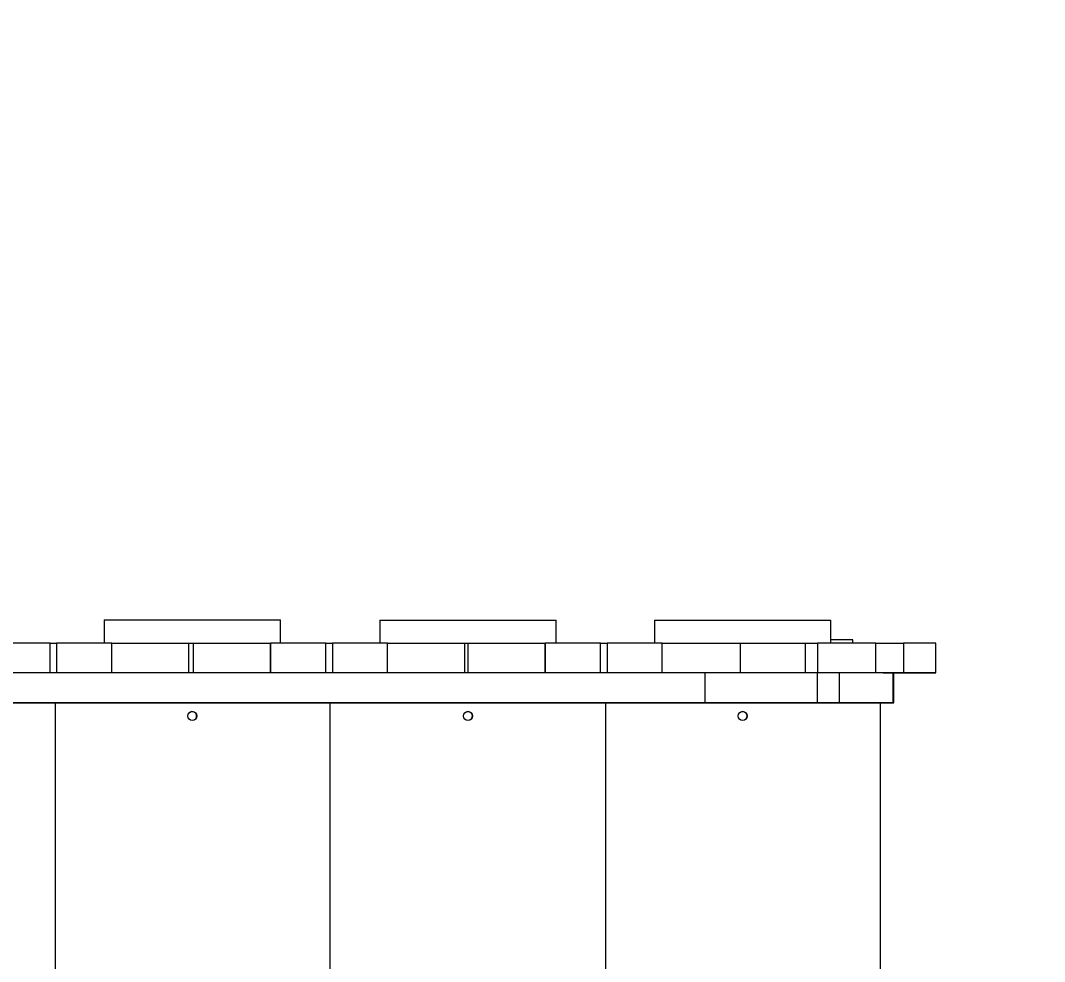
# Model space of a CAD drawing. Header units: millimetres. Extents: x -5411 to 4453, y -4856 to 4572.
# Drawn here: x 66 to 994, y -786 to 67 of the extents above; entities that cross this region are included whole.
import ezdxf

# ---------------------------------------------------------------- set-up
doc = ezdxf.new("R2010")
doc.units = ezdxf.units.MM
for name, color, linetype in [('DIKOM_ОБЪЕКТ', 7, 'Continuous'), ('DIKOM_РАЗМЕР_ЗОНА', 7, 'Continuous'), ('DIKOM_РАЗМЕР_ОБЪЕКТА', 7, 'Continuous')]:
    doc.layers.add(name, color=color, linetype=linetype)
doc.styles.add('style1', font='arial.ttf', dxfattribs={"width": 0.8})
doc.dimstyles.new('1-50', dxfattribs={"dimtxt": 300, "dimasz": 200, "dimexe": 100, "dimexo": 0, "dimgap": 100, "dimtad": 1, "dimdec": 0, "dimtxsty": 'style1', "dimcen": 0, "dimclrd": 7, "dimclre": 7, "dimadec": 1, "dimazin": 2, "dimtfac": 1, "dimtdec": 0, "dimtmove": 1, "dimatfit": 3, "dimfxl": 0, "dimlwd": 25, "dimlwe": 18, "dimarcsym": 0})

# ---------------------------------------------------------------- blocks, each defined once
blk = doc.blocks.new('*D18')
at = {"layer": 'Defpoints', "color": 0, "transparency": 16777216}
for p in [(2387.05, 2132.04), (-2288.17, -1197.55), (-2288.17, -4149.78)]:
    blk.add_point(p, dxfattribs=at)
at = {"layer": 'DIKOM_РАЗМЕР_ОБЪЕКТА', "color": 7, "lineweight": 18, "transparency": 16777216}
for p, q in [((2387.05, 2132.04), (2387.05, -4249.78)), ((-2288.17, -1197.55), (-2288.17, -4249.78))]:
    blk.add_line(p, q, dxfattribs=at)
at = {"layer": 'DIKOM_РАЗМЕР_ОБЪЕКТА', "color": 7, "lineweight": 25, "transparency": 16777216}
blk.add_line((2187.05, -4149.78), (-2088.17, -4149.78), dxfattribs=at)
at = {"layer": 'DIKOM_РАЗМЕР_ОБЪЕКТА', "color": 7, "transparency": 16777216}
for points in [[(-2088.17, -4116.44), (-2088.17, -4183.11), (-2288.17, -4149.78)], [(2187.05, -4116.44), (2187.05, -4183.11), (2387.05, -4149.78)]]:
    blk.add_solid(points, dxfattribs=at)
at = {"layer": 'DIKOM_РАЗМЕР_ОБЪЕКТА', "color": 0, "transparency": 16777216, "insert": (49.44, -3896.6), "char_height": 300, "attachment_point": 5, "style": 'style1'}
blk.add_mtext('4700', dxfattribs=at)
blk = doc.blocks.new('*D17')
at = {"layer": 'Defpoints', "color": 0, "transparency": 16777216}
for p in [(2072.05, 2677.64), (-4352.5, -1563.61), (-993.06, -1563.61)]:
    blk.add_point(p, dxfattribs=at)
at = {"layer": 'DIKOM_РАЗМЕР_ОБЪЕКТА', "color": 7, "lineweight": 18, "transparency": 16777216}
for p, q in [((2072.05, 2677.64), (-4452.5, 2677.64)), ((-993.06, -1563.61), (-4452.5, -1563.61))]:
    blk.add_line(p, q, dxfattribs=at)
at = {"layer": 'DIKOM_РАЗМЕР_ОБЪЕКТА', "color": 7, "lineweight": 25, "transparency": 16777216}
blk.add_line((-4352.5, 2477.64), (-4352.5, -1363.61), dxfattribs=at)
at = {"layer": 'DIKOM_РАЗМЕР_ОБЪЕКТА', "color": 7, "transparency": 16777216}
for points in [[(-4385.83, 2477.64), (-4319.17, 2477.64), (-4352.5, 2677.64)], [(-4385.83, -1363.61), (-4319.17, -1363.61), (-4352.5, -1563.61)]]:
    blk.add_solid(points, dxfattribs=at)
at = {"layer": 'DIKOM_РАЗМЕР_ОБЪЕКТА', "color": 0, "transparency": 16777216, "insert": (-4505.67, 774.58), "char_height": 300, "attachment_point": 5, "rotation": 90, "style": 'style1'}
blk.add_mtext('4200', dxfattribs=at)
blk = doc.blocks.new('*D15')
at = {"layer": 'Defpoints', "color": 0, "transparency": 16777216}
for p in [(4453.3, 2185.88), (-3812.95, -1476.34), (4453.3, -4756.32)]:
    blk.add_point(p, dxfattribs=at)
at = {"layer": 'DIKOM_РАЗМЕР_ЗОНА', "color": 7, "lineweight": 18, "transparency": 16777216}
for p, q in [((4453.3, 2185.88), (4453.3, -4856.32)), ((-3812.95, -1476.34), (-3812.95, -4856.32))]:
    blk.add_line(p, q, dxfattribs=at)
at = {"layer": 'DIKOM_РАЗМЕР_ЗОНА', "color": 7, "lineweight": 25, "transparency": 16777216}
blk.add_line((-3612.95, -4756.32), (4253.3, -4756.32), dxfattribs=at)
at = {"layer": 'DIKOM_РАЗМЕР_ЗОНА', "color": 7, "transparency": 16777216}
for points in [[(-3612.95, -4722.99), (-3612.95, -4789.66), (-3812.95, -4756.32)], [(4253.3, -4722.99), (4253.3, -4789.66), (4453.3, -4756.32)]]:
    blk.add_solid(points, dxfattribs=at)
at = {"layer": 'DIKOM_РАЗМЕР_ЗОНА', "color": 0, "transparency": 16777216, "insert": (320.18, -4503.05), "char_height": 300, "attachment_point": 5, "style": 'style1'}
blk.add_mtext('8300', dxfattribs=at)
blk = doc.blocks.new('*D16')
at = {"layer": 'Defpoints', "color": 0, "transparency": 16777216}
for p in [(-4960.5, 4571.52), (2653.3, 4571.52), (491.45, -3022.36)]:
    blk.add_point(p, dxfattribs=at)
at = {"layer": 'DIKOM_РАЗМЕР_ЗОНА', "color": 7, "lineweight": 18, "transparency": 16777216}
for p, q in [((2653.3, 4571.52), (-5060.5, 4571.52)), ((491.45, -3022.36), (-5060.5, -3022.36))]:
    blk.add_line(p, q, dxfattribs=at)
at = {"layer": 'DIKOM_РАЗМЕР_ЗОНА', "color": 7, "lineweight": 25, "transparency": 16777216}
blk.add_line((-4960.5, -2822.36), (-4960.5, 4371.52), dxfattribs=at)
at = {"layer": 'DIKOM_РАЗМЕР_ЗОНА', "color": 7, "transparency": 16777216}
for points in [[(-4993.84, 4371.52), (-4927.17, 4371.52), (-4960.5, 4571.52)], [(-4993.84, -2822.36), (-4927.17, -2822.36), (-4960.5, -3022.36)]]:
    blk.add_solid(points, dxfattribs=at)
at = {"layer": 'DIKOM_РАЗМЕР_ЗОНА', "color": 0, "transparency": 16777216, "insert": (-5213.68, 774.58), "char_height": 300, "attachment_point": 5, "rotation": 90, "style": 'style1'}
blk.add_mtext('7600', dxfattribs=at)

msp = doc.modelspace()

# ---------------------------------------------------------------- linework, layer by layer
at = {"layer": 'DIKOM_ОБЪЕКТ', "color": 7, "linetype": 'Continuous', "lineweight": 15}
for p, q in [((141.63, -476.53), (141.63, -497.52)), ((301.63, -497.53), (301.63, -476.53)), ((391.62, -476.54), (391.62, -497.53)), ((551.62, -497.53), (551.62, -476.54)), ((640.61, -476.54), (640.61, -497.53)), ((800.61, -497.54), (800.61, -476.54)), ((92.65, -497.52), (98.65, -497.52)), ((92.65, -524.52), (92.65, -497.52)), ((98.65, -497.52), (98.65, -524.52)), ((148.65, -524.52), (148.65, -497.52)), ((218.64, -497.53), (222.64, -497.53)), ((218.64, -524.52), (218.64, -497.53)), ((222.64, -524.52), (222.64, -497.53)), ((292.64, -497.53), (292.64, -497.53)), ((292.64, -497.53), (292.64, -524.52)), ((292.64, -524.52), (292.64, -497.53)), ((342.64, -497.53), (348.64, -497.53)), ((342.64, -524.52), (342.64, -497.53)), ((348.64, -497.53), (348.64, -524.52)), ((398.64, -524.53), (398.64, -497.53)), ((468.63, -497.54), (471.63, -497.54)), ((468.63, -524.53), (468.63, -497.54)), ((471.63, -524.53), (471.63, -497.54)), ((541.63, -497.54), (541.63, -497.54)), ((541.63, -497.54), (541.63, -524.53)), ((541.63, -524.53), (541.63, -497.54)), ((591.63, -497.53), (597.63, -497.53)), ((591.63, -524.53), (591.63, -497.53)), ((597.63, -497.53), (597.63, -524.53)), ((647.63, -524.53), (647.63, -497.54)), ((718.67, -524.53), (718.67, -497.54)), ((777.58, -524.53), (777.58, -497.54)), ((777.58, -497.54), (788.37, -497.54)), ((788.37, -497.54), (788.37, -524.53)), ((820.59, -494.56), (800.61, -494.56)), ((820.59, -497.54), (820.59, -494.56)), ((841.31, -524.54), (841.31, -497.54)), ((841.31, -497.54), (866.49, -497.54)), ((866.49, -497.54), (866.49, -524.54)), ((895.61, -524.55), (895.61, -497.55)), ((686.23, -524.53), (-11.8, -524.52)), ((686.23, -524.53), (686.23, -551.53)), ((788.09, -524.53), (788.09, -551.53)), ((808.22, -524.53), (808.22, -551.53)), ((856.86, -524.54), (808.22, -524.53)), ((847.97, -524.54), (866.49, -524.54)), ((856.86, -524.54), (856.86, -551.54)), ((857.51, -551.54), (857.51, -524.54)), ((895.61, -524.55), (895.61, -524.55)), ((-11.8, -551.52), (686.23, -551.53)), ((92.64, -551.53), (89.64, -551.53)), ((97.63, -1143.52), (97.63, -551.53)), ((146.64, -551.53), (146.64, -551.53)), ((218.65, -551.53), (212.64, -551.53)), ((284.63, -551.53), (284.64, -551.53)), ((284.63, -551.53), (284.63, -551.53)), ((342.63, -551.53), (338.63, -551.53)), ((346.63, -1143.52), (346.63, -551.53)), ((396.64, -551.53), (396.63, -551.53)), ((468.64, -551.53), (462.64, -551.53)), ((534.62, -551.54), (534.64, -551.53)), ((534.62, -551.53), (534.62, -551.54)), ((591.62, -551.54), (588.62, -551.54)), ((596.62, -1143.53), (596.62, -551.54)), ((645.62, -551.54), (645.62, -551.54)), ((717.63, -551.54), (711.63, -551.54)), ((783.62, -551.54), (783.62, -551.54)), ((783.62, -551.54), (783.62, -551.54)), ((783.62, -551.54), (783.62, -551.54)), ((808.22, -551.53), (856.86, -551.54)), ((845.61, -1143.54), (845.61, -551.54))]:
    msp.add_line(p, q, dxfattribs=at)
at = {"layer": 'DIKOM_ОБЪЕКТ', "color": 7, "linetype": 'Continuous', "lineweight": 15, "flags": 128}
for points in [[(141.63, -476.53), (141.63, -476.53), (141.81, -476.53), (142.35, -476.53), (143.24, -476.53), (144.48, -476.53), (146.06, -476.53), (147.98, -476.53), (150.23, -476.53), (152.8, -476.53), (155.68, -476.53), (158.85, -476.53), (162.3, -476.53), (166.02, -476.53), (169.98, -476.53), (174.18, -476.53), (178.59, -476.53), (183.19, -476.53), (187.96, -476.53), (192.88, -476.53), (197.93, -476.53), (203.09, -476.53), (208.33, -476.53), (213.63, -476.53), (218.96, -476.53), (224.31, -476.53), (229.64, -476.53), (234.94, -476.53), (240.18, -476.53), (245.34, -476.53), (250.39, -476.53), (255.31, -476.53), (260.08, -476.53), (264.68, -476.53), (269.09, -476.53), (273.28, -476.53), (277.25, -476.53), (280.97, -476.53), (284.42, -476.53), (287.59, -476.53), (290.47, -476.53), (293.03, -476.53), (295.28, -476.53), (297.21, -476.53), (298.79, -476.53), (300.03, -476.53), (300.92, -476.53), (301.45, -476.53), (301.63, -476.53), (301.63, -476.53)], [(391.62, -476.54), (391.62, -476.54), (391.8, -476.54), (392.34, -476.54), (393.23, -476.54), (394.46, -476.54), (396.05, -476.54), (397.97, -476.54), (400.22, -476.54), (402.79, -476.54), (405.67, -476.54), (408.84, -476.54), (412.29, -476.54), (416.01, -476.54), (419.97, -476.54), (424.17, -476.54), (428.58, -476.54), (433.18, -476.54), (437.95, -476.54), (442.87, -476.54), (447.92, -476.54), (453.08, -476.54), (458.32, -476.54), (463.62, -476.54), (468.95, -476.54), (474.3, -476.54), (479.63, -476.54), (484.93, -476.54), (490.17, -476.54), (495.33, -476.54), (500.38, -476.54), (505.3, -476.54), (510.07, -476.54), (514.67, -476.54), (519.08, -476.54), (523.27, -476.54), (527.24, -476.54), (530.96, -476.54), (534.41, -476.54), (537.58, -476.54), (540.46, -476.54), (543.02, -476.54), (545.27, -476.54), (547.2, -476.54), (548.78, -476.54), (550.02, -476.54), (550.91, -476.54), (551.44, -476.54), (551.62, -476.54), (551.62, -476.54)], [(640.61, -476.54), (640.61, -476.54), (640.79, -476.54), (641.33, -476.54), (642.22, -476.54), (643.46, -476.54), (645.04, -476.54), (646.96, -476.54), (649.21, -476.54), (651.78, -476.54), (654.66, -476.54), (657.83, -476.54), (661.28, -476.54), (665, -476.54), (668.97, -476.54), (673.16, -476.54), (677.57, -476.54), (682.17, -476.54), (686.94, -476.54), (691.86, -476.54), (696.92, -476.54), (702.07, -476.54), (707.31, -476.54), (712.61, -476.54), (717.94, -476.54), (723.29, -476.54), (728.63, -476.54), (733.92, -476.54), (739.16, -476.54), (744.32, -476.54), (749.37, -476.54), (754.29, -476.54), (759.06, -476.54), (763.66, -476.54), (768.07, -476.54), (772.27, -476.54), (776.23, -476.54), (779.95, -476.54), (783.4, -476.54), (786.57, -476.54), (789.45, -476.54), (792.02, -476.54), (794.27, -476.54), (796.19, -476.54), (797.77, -476.54), (799.01, -476.54), (799.9, -476.54), (800.44, -476.54), (800.61, -476.54), (800.61, -476.54)], [(92.65, -497.52), (88.29, -497.52), (83.97, -497.52), (79.71, -497.52), (75.55, -497.52), (71.52, -497.52), (67.65, -497.52), (63.97, -497.52), (60.51, -497.52), (57.29, -497.52), (54.34, -497.52), (51.69, -497.52), (49.35, -497.52), (47.33, -497.52), (45.66, -497.52), (44.35, -497.52), (43.41, -497.52), (42.84, -497.52), (42.65, -497.52)], [(148.65, -497.52), (148.46, -497.52), (147.89, -497.52), (146.94, -497.52), (145.63, -497.52), (143.96, -497.52), (141.95, -497.52), (139.6, -497.52), (136.95, -497.52), (134, -497.52), (130.79, -497.52), (127.33, -497.52), (123.65, -497.52), (119.78, -497.52), (115.75, -497.52), (111.59, -497.52), (107.33, -497.52), (103.01, -497.52), (98.65, -497.52)], [(148.65, -497.53), (148.82, -497.53), (149.35, -497.53), (150.24, -497.53), (151.47, -497.53), (153.05, -497.53), (154.96, -497.53), (157.2, -497.53), (159.75, -497.53), (162.6, -497.53), (165.73, -497.53), (169.14, -497.53), (172.8, -497.53), (176.69, -497.53), (180.79, -497.53), (185.09, -497.53), (189.56, -497.53), (194.17, -497.53), (198.91, -497.53), (203.76, -497.53), (208.67, -497.53), (213.64, -497.53), (218.64, -497.53)], [(222.64, -497.53), (227.63, -497.53), (232.6, -497.53), (237.51, -497.53), (242.36, -497.53), (247.1, -497.53), (251.71, -497.53), (256.18, -497.53), (260.48, -497.53), (264.59, -497.53), (268.48, -497.53), (272.13, -497.53), (275.54, -497.53), (278.67, -497.53), (281.52, -497.53), (284.07, -497.53), (286.31, -497.53), (288.22, -497.53), (289.8, -497.53), (291.04, -497.53), (291.92, -497.53), (292.46, -497.53), (292.64, -497.53)], [(342.64, -497.53), (338.28, -497.53), (333.96, -497.53), (329.7, -497.53), (325.54, -497.53), (321.51, -497.53), (317.64, -497.53), (313.96, -497.53), (310.5, -497.53), (307.28, -497.53), (304.34, -497.53), (301.68, -497.53), (299.34, -497.53), (297.32, -497.53), (295.65, -497.53), (294.34, -497.53), (293.4, -497.53), (292.83, -497.53), (292.64, -497.53)], [(398.64, -497.53), (398.45, -497.53), (397.88, -497.53), (396.93, -497.53), (395.62, -497.53), (393.95, -497.53), (391.94, -497.53), (389.6, -497.53), (386.94, -497.53), (383.99, -497.53), (380.78, -497.53), (377.32, -497.53), (373.64, -497.53), (369.77, -497.53), (365.74, -497.53), (361.58, -497.53), (357.32, -497.53), (353, -497.53), (348.64, -497.53)], [(398.64, -497.54), (398.81, -497.54), (399.34, -497.54), (400.23, -497.54), (401.46, -497.54), (403.04, -497.54), (404.95, -497.54), (407.19, -497.54), (409.74, -497.54), (412.59, -497.54), (415.72, -497.54), (419.13, -497.54), (422.79, -497.54), (426.68, -497.54), (430.78, -497.54), (435.08, -497.54), (439.55, -497.54), (444.16, -497.54), (448.9, -497.54), (453.75, -497.54), (458.66, -497.54), (463.63, -497.54), (468.63, -497.54)], [(471.63, -497.54), (476.62, -497.54), (481.59, -497.54), (486.5, -497.54), (491.35, -497.54), (496.09, -497.54), (500.7, -497.54), (505.17, -497.54), (509.47, -497.54), (513.57, -497.54), (517.47, -497.54), (521.12, -497.54), (524.53, -497.54), (527.66, -497.54), (530.51, -497.54), (533.06, -497.54), (535.3, -497.54), (537.21, -497.54), (538.79, -497.54), (540.03, -497.54), (540.91, -497.54), (541.45, -497.54), (541.63, -497.54)], [(591.63, -497.53), (587.27, -497.53), (582.95, -497.53), (578.69, -497.53), (574.53, -497.53), (570.5, -497.53), (566.63, -497.53), (562.95, -497.53), (559.49, -497.53), (556.27, -497.53), (553.33, -497.53), (550.67, -497.53), (548.33, -497.53), (546.31, -497.54), (544.64, -497.54), (543.33, -497.54), (542.39, -497.54), (541.82, -497.54), (541.63, -497.54)], [(647.63, -497.54), (647.44, -497.54), (646.87, -497.54), (645.92, -497.54), (644.61, -497.54), (642.94, -497.54), (640.93, -497.53), (638.59, -497.53), (635.93, -497.53), (632.98, -497.53), (629.77, -497.53), (626.31, -497.53), (622.63, -497.53), (618.76, -497.53), (614.73, -497.53), (610.57, -497.53), (606.31, -497.53), (601.99, -497.53), (597.63, -497.53)], [(647.63, -497.54), (647.8, -497.54), (648.35, -497.54), (649.25, -497.54), (650.51, -497.54), (652.12, -497.54), (654.07, -497.54), (656.34, -497.54), (658.94, -497.54), (661.84, -497.54), (665.03, -497.54), (668.49, -497.54), (672.21, -497.54), (676.17, -497.54), (680.34, -497.54), (684.7, -497.54), (689.24, -497.54), (693.92, -497.54), (698.72, -497.54), (703.63, -497.54), (708.6, -497.54), (713.62, -497.54), (718.67, -497.54)], [(718.67, -497.54), (723.28, -497.54), (727.88, -497.54), (732.44, -497.54), (736.92, -497.54), (741.3, -497.54), (745.56, -497.54), (749.67, -497.54), (753.61, -497.54), (757.34, -497.54), (760.85, -497.54), (764.11, -497.54), (767.11, -497.54), (769.83, -497.54), (772.25, -497.54), (774.36, -497.54), (776.14, -497.54), (777.58, -497.54)], [(841.31, -497.54), (840.24, -497.54), (838.83, -497.54), (837.09, -497.54), (835.04, -497.54), (832.72, -497.54), (830.16, -497.54), (827.38, -497.54), (824.42, -497.54), (821.33, -497.54), (818.14, -497.54), (814.89, -497.54), (811.63, -497.54), (808.4, -497.54), (805.24, -497.54), (802.2, -497.54), (799.31, -497.54), (796.61, -497.54), (794.13, -497.54), (791.91, -497.54), (789.99, -497.54), (788.37, -497.54)], [(895.61, -497.55), (895.41, -497.54), (894.79, -497.54), (893.77, -497.54), (892.34, -497.54), (890.51, -497.54), (888.26, -497.54), (885.62, -497.54), (882.58, -497.54), (879.14, -497.54), (875.31, -497.54), (871.09, -497.54), (866.49, -497.54)], [(788.09, -524.53), (782.15, -524.53), (775.87, -524.53), (769.25, -524.53), (762.3, -524.53), (755.04, -524.53), (747.45, -524.53), (739.57, -524.53), (731.38, -524.53), (722.89, -524.53), (714.13, -524.53), (705.09, -524.53), (695.79, -524.53), (686.23, -524.53)], [(808.22, -524.53), (806.8, -524.53), (805.07, -524.53), (803.01, -524.53), (800.64, -524.53), (797.96, -524.53), (794.97, -524.53), (791.68, -524.53), (788.09, -524.53)], [(857.51, -524.54), (857.36, -524.54), (856.86, -524.54)], [(895.61, -524.55), (895.43, -524.55), (894.88, -524.55), (893.97, -524.55), (892.7, -524.55), (891.08, -524.55), (889.11, -524.55), (886.8, -524.55), (884.15, -524.55), (881.18, -524.55), (877.9, -524.55), (874.32, -524.55), (870.46, -524.55), (866.32, -524.55), (861.92, -524.55), (857.51, -524.55)], [(866.49, -524.54), (871.09, -524.54), (875.31, -524.54), (879.14, -524.54), (882.58, -524.54), (885.62, -524.54), (888.26, -524.54), (890.51, -524.54), (892.34, -524.54), (893.77, -524.54), (894.79, -524.54), (895.41, -524.54), (895.61, -524.55)], [(89.64, -551.53), (85.18, -551.53), (80.75, -551.53), (76.38, -551.53), (72.11, -551.53), (67.95, -551.53), (63.94, -551.53), (60.11, -551.53), (56.47, -551.53), (53.07, -551.53), (49.91, -551.53), (47.03, -551.53), (44.43, -551.53), (42.15, -551.53), (40.19, -551.53), (38.57, -551.53), (37.29, -551.53), (36.38, -551.53), (35.83, -551.53), (35.64, -551.53)], [(95.11, -551.53), (94.93, -551.53), (94.41, -551.53), (93.6, -551.53), (92.57, -551.53), (91.41, -551.53), (90.22, -551.53), (89.11, -551.53), (88.18, -551.53), (87.5, -551.53), (87.15, -551.53), (87.15, -551.53), (87.5, -551.53), (88.18, -551.53), (89.11, -551.53), (90.22, -551.53), (91.41, -551.53), (92.57, -551.53), (93.6, -551.53), (94.41, -551.53), (94.93, -551.53), (95.11, -551.53)], [(99.64, -551.52), (99.47, -551.52), (98.95, -551.52), (98.14, -551.52), (97.11, -551.52), (95.94, -551.52), (94.75, -551.52), (93.65, -551.52), (92.71, -551.52), (92.04, -551.52), (91.69, -551.52), (91.69, -551.52), (92.04, -551.52), (92.71, -551.52), (93.64, -551.52), (94.75, -551.52), (95.94, -551.52), (97.11, -551.52), (98.14, -551.52), (98.95, -551.52), (99.47, -551.52), (99.64, -551.52)], [(146.64, -551.53), (146.46, -551.53), (145.91, -551.53), (144.99, -551.53), (143.72, -551.53), (142.09, -551.53), (140.13, -551.53), (137.85, -551.53), (135.25, -551.53), (132.37, -551.53), (129.21, -551.53), (125.81, -551.53), (122.18, -551.53), (118.34, -551.53), (114.33, -551.53), (110.17, -551.53), (105.9, -551.53), (101.53, -551.53), (97.1, -551.53), (92.64, -551.53)], [(212.64, -551.53), (207.71, -551.53), (202.81, -551.53), (197.96, -551.53), (193.19, -551.53), (188.53, -551.53), (184.01, -551.53), (179.64, -551.53), (175.47, -551.53), (171.49, -551.53), (167.75, -551.53), (164.26, -551.53), (161.04, -551.53), (158.11, -551.53), (155.49, -551.53), (153.18, -551.53), (151.21, -551.53), (149.58, -551.53), (148.3, -551.53), (147.38, -551.53), (146.83, -551.53), (146.64, -551.53)], [(284.64, -551.53), (284.46, -551.53), (283.91, -551.53), (282.99, -551.53), (281.71, -551.53), (280.08, -551.53), (278.11, -551.53), (275.8, -551.53), (273.18, -551.53), (270.25, -551.53), (267.03, -551.53), (263.54, -551.53), (259.79, -551.53), (255.82, -551.53), (251.64, -551.53), (247.28, -551.53), (242.76, -551.53), (238.1, -551.53), (233.33, -551.53), (228.48, -551.53), (223.58, -551.53), (218.65, -551.53)], [(338.63, -551.53), (334.17, -551.53), (329.74, -551.53), (325.38, -551.53), (321.1, -551.53), (316.94, -551.53), (312.93, -551.53), (309.1, -551.53), (305.47, -551.53), (302.06, -551.53), (298.9, -551.53), (296.02, -551.53), (293.43, -551.53), (291.14, -551.53), (289.18, -551.53), (287.56, -551.53), (286.29, -551.53), (285.37, -551.53), (284.82, -551.53), (284.63, -551.53)], [(344.61, -551.53), (344.43, -551.53), (343.92, -551.53), (343.11, -551.53), (342.07, -551.53), (340.91, -551.53), (339.72, -551.53), (338.61, -551.53), (337.68, -551.53), (337.01, -551.53), (336.66, -551.53), (336.66, -551.53), (337.01, -551.53), (337.68, -551.53), (338.61, -551.53), (339.72, -551.53), (340.91, -551.53), (342.07, -551.53), (343.11, -551.53), (343.92, -551.53), (344.43, -551.53), (344.61, -551.53)], [(349.67, -551.53), (349.49, -551.53), (348.97, -551.53), (348.16, -551.53), (347.13, -551.53), (345.97, -551.53), (344.78, -551.53), (343.67, -551.53), (342.73, -551.53), (342.06, -551.53), (341.71, -551.53), (341.71, -551.53), (342.06, -551.53), (342.73, -551.53), (343.67, -551.53), (344.78, -551.53), (345.97, -551.53), (347.13, -551.53), (348.16, -551.53), (348.97, -551.53), (349.49, -551.53), (349.67, -551.53)], [(396.63, -551.53), (396.45, -551.53), (395.9, -551.53), (394.98, -551.53), (393.71, -551.53), (392.09, -551.53), (390.13, -551.53), (387.84, -551.53), (385.25, -551.53), (382.36, -551.53), (379.21, -551.53), (375.8, -551.53), (372.17, -551.53), (368.33, -551.53), (364.32, -551.53), (360.17, -551.53), (355.89, -551.53), (351.52, -551.53), (347.09, -551.53), (342.63, -551.53)], [(462.64, -551.53), (457.71, -551.53), (452.8, -551.53), (447.95, -551.53), (443.18, -551.53), (438.52, -551.53), (434, -551.53), (429.64, -551.53), (425.46, -551.53), (421.49, -551.53), (417.75, -551.53), (414.26, -551.53), (411.04, -551.53), (408.1, -551.53), (405.48, -551.53), (403.17, -551.53), (401.2, -551.53), (399.57, -551.53), (398.29, -551.53), (397.37, -551.53), (396.82, -551.53), (396.64, -551.53)], [(534.64, -551.53), (534.45, -551.53), (533.9, -551.53), (532.98, -551.53), (531.7, -551.53), (530.07, -551.53), (528.1, -551.53), (525.79, -551.53), (523.17, -551.53), (520.24, -551.53), (517.02, -551.53), (513.53, -551.53), (509.79, -551.53), (505.82, -551.53), (501.64, -551.53), (497.27, -551.53), (492.75, -551.53), (488.09, -551.53), (483.32, -551.53), (478.47, -551.53), (473.57, -551.53), (468.64, -551.53)], [(588.62, -551.54), (584.16, -551.54), (579.73, -551.54), (575.37, -551.54), (571.09, -551.54), (566.93, -551.54), (562.92, -551.54), (559.09, -551.54), (555.46, -551.54), (552.05, -551.54), (548.89, -551.54), (546.01, -551.54), (543.42, -551.54), (541.13, -551.54), (539.17, -551.54), (537.55, -551.54), (536.28, -551.54), (535.36, -551.54), (534.81, -551.54), (534.62, -551.54)], [(594.24, -551.54), (594.06, -551.54), (593.54, -551.54), (592.73, -551.54), (591.7, -551.54), (590.54, -551.54), (589.35, -551.54), (588.24, -551.54), (587.31, -551.54), (586.64, -551.54), (586.28, -551.54), (586.28, -551.54), (586.64, -551.54), (587.31, -551.54), (588.24, -551.54), (589.35, -551.54), (590.54, -551.54), (591.7, -551.54), (592.73, -551.54), (593.54, -551.54), (594.06, -551.54), (594.24, -551.54)], [(598.74, -551.54), (598.56, -551.54), (598.05, -551.54), (597.24, -551.54), (596.2, -551.54), (595.04, -551.54), (593.85, -551.54), (592.74, -551.54), (591.81, -551.54), (591.14, -551.54), (590.79, -551.54), (590.79, -551.54), (591.14, -551.54), (591.81, -551.54), (592.74, -551.54), (593.85, -551.54), (595.04, -551.54), (596.2, -551.54), (597.24, -551.54), (598.05, -551.54), (598.56, -551.54), (598.74, -551.54)], [(645.62, -551.54), (645.44, -551.54), (644.89, -551.54), (643.97, -551.54), (642.7, -551.54), (641.08, -551.54), (639.12, -551.54), (636.83, -551.54), (634.24, -551.54), (631.35, -551.54), (628.2, -551.54), (624.79, -551.54), (621.16, -551.54), (617.32, -551.54), (613.31, -551.54), (609.16, -551.54), (604.88, -551.54), (600.51, -551.54), (596.08, -551.54), (591.62, -551.54)], [(711.63, -551.54), (706.69, -551.54), (701.79, -551.54), (696.94, -551.54), (692.17, -551.54), (687.51, -551.54), (682.99, -551.54), (678.63, -551.54), (674.45, -551.54), (670.48, -551.54), (666.73, -551.54), (663.24, -551.54), (660.03, -551.54), (657.09, -551.54), (654.47, -551.54), (652.16, -551.54), (650.19, -551.54), (648.56, -551.54), (647.28, -551.54), (646.36, -551.54), (645.81, -551.54), (645.62, -551.54)], [(686.23, -551.53), (695.79, -551.53), (705.09, -551.53), (714.13, -551.53), (722.89, -551.53), (731.38, -551.53), (739.57, -551.53), (747.45, -551.53), (755.04, -551.53), (762.3, -551.53), (769.25, -551.53), (775.87, -551.53), (782.15, -551.53), (788.09, -551.53)], [(783.62, -551.54), (783.44, -551.54), (782.89, -551.54), (781.97, -551.54), (780.69, -551.54), (779.06, -551.54), (777.09, -551.54), (774.78, -551.54), (772.16, -551.54), (769.23, -551.54), (766.01, -551.54), (762.52, -551.54), (758.78, -551.54), (754.81, -551.54), (750.63, -551.54), (746.26, -551.54), (741.74, -551.54), (737.08, -551.54), (732.31, -551.54), (727.46, -551.54), (722.56, -551.54), (717.63, -551.54)], [(856.86, -551.54), (857.36, -551.54), (857.51, -551.54), (857.3, -551.54), (856.74, -551.54), (855.83, -551.54), (854.58, -551.54), (853.01, -551.54), (851.12, -551.54), (848.94, -551.54), (846.49, -551.54), (843.79, -551.54), (840.86, -551.54), (837.74, -551.54), (834.46, -551.54), (831.04, -551.54), (827.52, -551.54), (823.93, -551.54), (820.32, -551.54), (816.7, -551.54), (813.12, -551.54), (809.61, -551.54), (806.21, -551.54), (802.95, -551.54), (799.85, -551.54), (796.96, -551.54), (794.29, -551.54), (791.87, -551.54), (789.73, -551.54), (787.89, -551.54), (786.36, -551.54), (785.15, -551.54), (784.29, -551.54), (783.78, -551.54), (783.62, -551.54)], [(788.09, -551.53), (791.68, -551.53), (794.97, -551.53), (797.96, -551.53), (800.64, -551.53), (803.01, -551.53), (805.07, -551.53), (806.8, -551.53), (808.22, -551.53)], [(817.89, -551.54), (817.71, -551.54), (817.2, -551.54), (816.38, -551.54), (815.35, -551.54), (814.19, -551.54), (813, -551.54), (811.89, -551.54), (810.96, -551.54), (810.29, -551.54), (809.94, -551.54), (809.94, -551.54), (810.29, -551.54), (810.96, -551.54), (811.89, -551.54), (813, -551.54), (814.19, -551.54), (815.35, -551.54), (816.38, -551.54), (817.2, -551.54), (817.71, -551.54), (817.89, -551.54)], [(824.56, -551.54), (824.39, -551.54), (823.87, -551.54), (823.06, -551.54), (822.03, -551.54), (820.86, -551.54), (819.67, -551.54), (818.56, -551.54), (817.63, -551.54), (816.96, -551.54), (816.61, -551.54), (816.61, -551.54), (816.96, -551.54), (817.63, -551.54), (818.56, -551.54), (819.67, -551.54), (820.86, -551.54), (822.03, -551.54), (823.06, -551.54), (823.87, -551.54), (824.39, -551.54), (824.56, -551.54)]]:
    msp.add_lwpolyline(points, dxfattribs=at)
at = {"layer": 'DIKOM_ОБЪЕКТ', "color": 7, "linetype": 'Continuous', "lineweight": 15}
for centre in [(221.63, -563.54), (471.62, -563.54), (720.61, -563.55)]:
    msp.add_circle(centre, 4, dxfattribs=at)
for centre in [(221.62, -563.54), (471.62, -563.54), (720.61, -563.55)]:
    msp.add_arc(centre, 4, 301.18119, 121.18119, dxfattribs=at)

# ---------------------------------------------------------------- dimensions: what is measured, and where the dimension line sits
at = {"layer": 'DIKOM_РАЗМЕР_ЗОНА'}
dim = msp.add_linear_dim(base=(-4960.5, 4571.52), p1=(491.45, -3022.36), p2=(2653.3, 4571.52), angle=90, text='7600', dimstyle='1-50', dxfattribs=at)
dim.commit()
dim.dimension.update_dxf_attribs({"geometry": '*D16', "text_midpoint": (-4960.5, 774.58), "dimtype": 160})
dim = msp.add_linear_dim(base=(4453.3, -4756.32), p1=(-3812.95, -1476.34), p2=(4453.3, 2185.88), text='8300', dimstyle='1-50', dxfattribs=at)
dim.commit()
dim.dimension.update_dxf_attribs({"geometry": '*D15', "text_midpoint": (320.18, -4756.32), "dimtype": 160})
at = {"layer": 'DIKOM_РАЗМЕР_ОБЪЕКТА'}
dim = msp.add_linear_dim(base=(-4352.5, -1563.61), p1=(2072.05, 2677.64), p2=(-993.06, -1563.61), angle=90, text='4200', dimstyle='1-50', dxfattribs=at)
dim.commit()
dim.dimension.update_dxf_attribs({"geometry": '*D17', "text_midpoint": (-4252.5, 774.58), "dimtype": 160})
dim = msp.add_linear_dim(base=(-2288.17, -4149.78), p1=(2387.05, 2132.04), p2=(-2288.17, -1197.55), text='4700', dimstyle='1-50', dxfattribs=at)
dim.commit()
dim.dimension.update_dxf_attribs({"geometry": '*D18', "text_midpoint": (49.44, -4149.78), "dimtype": 160})

doc.saveas('drawing.dxf')
